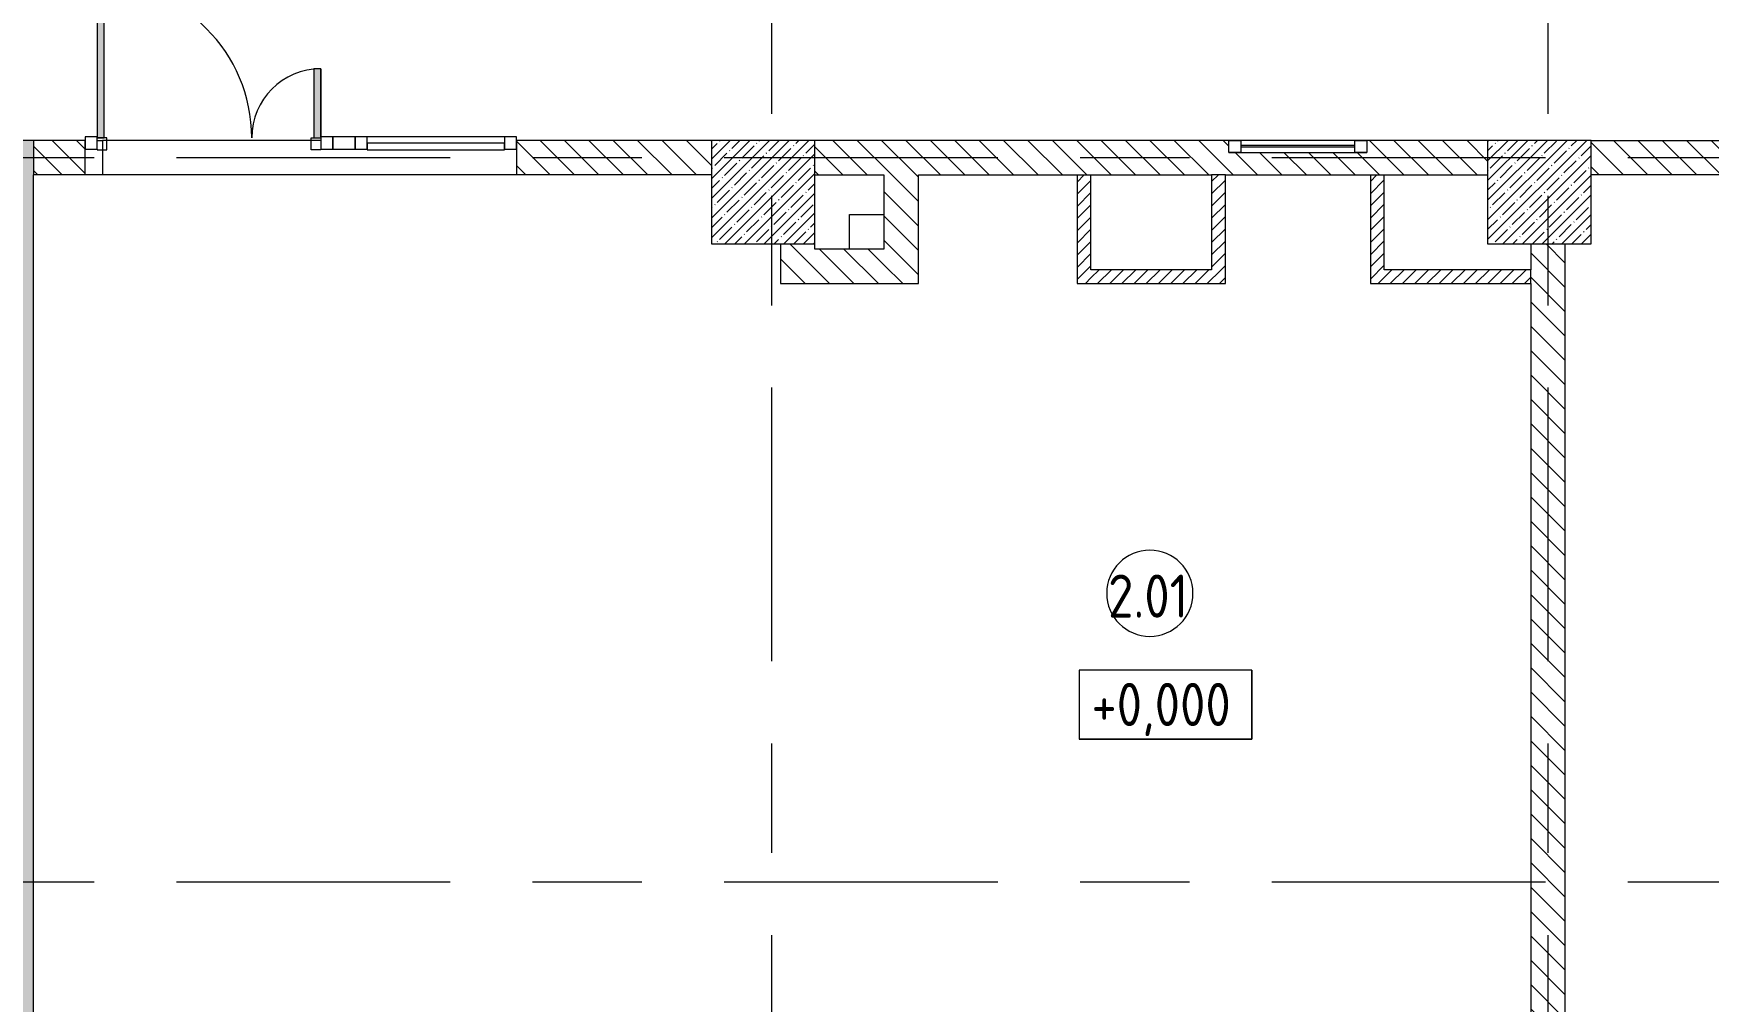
# Model space of a CAD drawing. Header units: millimetres. Extents: x -3129 to 197107, y -8553 to 29000.
# Drawn here: x 3730 to 13440, y 2907 to 8520 of the extents above; entities that cross this region are included whole.
import ezdxf

# ---------------------------------------------------------------- set-up
doc = ezdxf.new("R2010")
doc.units = ezdxf.units.MM
doc.linetypes.add('Осевая', pattern=[3175, 635, -476.25, 1587.5, -476.25])
for name, color, linetype, lineweight in [('A-AREA-IDEN', 7, 'Continuous', 9), ('A-GLAZ', 7, 'Continuous', 9), ('A-GLAZ-CURT', 7, 'Continuous', 9), ('A-GLAZ-CWMG', 7, 'Continuous', 9), ('A-WALL-1', 7, 'Continuous', 13), ('G-ANNO-DIMS', 7, 'Continuous', 9), ('I-WALL', 7, 'Continuous', 9), ('S-COLS', 7, 'Continuous', 9), ('Оси-2', 7, 'Осевая', 9)]:
    doc.layers.add(name, color=color, linetype=linetype, lineweight=lineweight)
for name, color, linetype, lineweight, true_color in [('A-DETL-GENF-1', 7, 'Continuous', 9, 0xaaaaaa), ('A-DOOR-1', 7, 'Continuous', 9, 0xaaaaaa), ('A-DOOR-2', 7, 'Continuous', 9, 0xe2e2e2), ('A-FLOR-1', 7, 'Continuous', 9, 0xaaaaaa)]:
    doc.layers.add(name, color=color, linetype=linetype, lineweight=lineweight, true_color=true_color)
doc.styles.add('GOST Common', font='GOST_Common.ttf', dxfattribs={"width": 0.9, "height": 250})
pattern_1 = [(135, (0, 0), (-70.7107, -70.7107), [])]
pattern_2 = [(45, (0, 0), (-35.35534, 35.35534), [])]

# ---------------------------------------------------------------- blocks, each defined once
blk = doc.blocks.new('BSC_Колонна _Прямоугольная - 600х600-V55-План монтажа стен и перегородок 2 этажа  в осях 1-12')
at = {"layer": 'S-COLS'}
h = blk.add_hatch(dxfattribs=at)
h.set_pattern_fill('FP_69', color=256, style=0, pattern_type=2)
h.set_pattern_definition([(45, (-7960, -7600), (-57.0246, 57.0246), []), (45, (-7902.975, -7600), (-57.0246, 57.0246), [100.806, -20.161, 3.353, -16.808])])
h.paths.add_polyline_path([(-300, -300), (300, -300), (300, 300), (-300, 300), (-300, -88)])
for p, q in [((300, 300), (-300, 300)), ((-300, 300), (-300, -300)), ((300, -300), (300, 300)), ((-300, -300), (300, -300))]:
    blk.add_line(p, q, dxfattribs=at)
blk = doc.blocks.new('BSC_Колонна _Прямоугольная - 600х600-20441433-План монтажа стен и перегородок 2 этажа  в осях 1-12')
at = {"layer": 'S-COLS'}
h = blk.add_hatch(dxfattribs=at)
h.set_pattern_fill('FP_74', color=256, style=0, pattern_type=2)
h.set_pattern_definition([(45, (-12460, -7600), (-57.02463, 57.02463), []), (45, (-12402.975, -7600), (-57.02463, 57.02463), [100.806, -20.161, 3.353, -16.808])])
h.paths.add_polyline_path([(-300, -300), (300, -300), (300, 300), (-300, 300), (-300, -88)])
for p, q in [((300, 300), (-300, 300)), ((-300, 300), (-300, -300)), ((300, -300), (300, 300)), ((-300, -300), (300, -300))]:
    blk.add_line(p, q, dxfattribs=at)
blk = doc.blocks.new('120_Окно_СКБ_1Ст - 120_Окно_СКБ_1Ст 400х800 EI30-24230873-План монтажа стен и перегородок 2 этажа  в осях 1-12')
at = {"layer": 'A-GLAZ'}
for p, q in [((-400, 30), (-400, 100)), ((-400, 100), (-330, 100)), ((400, 100), (-400, 100)), ((-330, 100), (-330, 30)), ((330, 30), (330, 100)), ((330, 100), (400, 100)), ((400, 100), (400, 30)), ((-330, 30), (-400, 30)), ((-400, 30), (400, 30)), ((330, 70), (-330, 70)), ((330, 60), (-330, 60)), ((400, 30), (330, 30))]:
    blk.add_line(p, q, dxfattribs=at)
blk = doc.blocks.new('Прямоугольный импост - 50 x 70 мм-31700031-План монтажа стен и перегородок 2 этажа  в осях 1-12')
at = {"layer": 'A-GLAZ-CWMG'}
for p, q in [((-70, 35), (0, 35)), ((-70, -35), (-70, 35)), ((0, 35), (0, -35)), ((0, -35), (-70, -35))]:
    blk.add_line(p, q, dxfattribs=at)
blk = doc.blocks.new('Дверь_Витражная_остекление_ - ДВН_ДАО_Главный вход_1200 в свету-31742133-План монтажа стен и перегородок 2 этажа  в осях 1-12')
at = {"layer": 'A-DOOR-2'}
for points in [[(-607.5, 30), (-607.5, 925), (-647.5, 925), (-647.5, 30), (-632.7, 30)], [(647.5, 30), (647.5, 430), (607.5, 430), (607.5, 30)]]:
    blk.add_hatch(color=256, dxfattribs=at).paths.add_polyline_path(points)
at = {"layer": 'A-DETL-GENF-1'}
for p, q in [((-607.5, 925), (-647.5, 925)), ((-647.5, 925), (-647.5, 35)), ((-607.5, 30), (-607.5, 925)), ((647.5, 430), (607.5, 430)), ((607.5, 430), (607.5, 30)), ((647.5, 35), (647.5, 430)), ((-647.5, 30), (-607.5, 30)), ((-592.5, 30), (-647.5, 30)), ((-592.5, -40), (-592.5, 30)), ((592.5, -40), (592.5, 30)), ((592.5, 30), (647.5, 30)), ((607.5, 30), (647.5, 30)), ((-647.5, -35), (-647.5, -40)), ((-647.5, -40), (-592.5, -40)), ((647.5, -40), (592.5, -40)), ((647.5, -35), (647.5, -40))]:
    blk.add_line(p, q, dxfattribs=at)
at = {"layer": 'A-DOOR-1'}
for p, q in [((-647.5, 925), (-647.5, 35)), ((647.5, 430), (647.5, 35))]:
    blk.add_line(p, q, dxfattribs=at)
for centre, radius, start, end in [((-647.5, 30), 895, 360, 90), ((647.5, 30), 400, 90, 180)]:
    blk.add_arc(centre, radius, start, end, dxfattribs=at)
blk = doc.blocks.new('Системная панель - Стемалит - 40мм-32257327-План монтажа стен и перегородок 2 этажа  в осях 1-12')
at = {"layer": 'A-GLAZ-CURT'}
for p, q in [((65, 35), (-65, 35)), ((-65, 35), (-65, -35)), ((65, -35), (65, 35)), ((-65, -35), (65, -35))]:
    blk.add_line(p, q, dxfattribs=at)
blk = doc.blocks.new('Прямоугольный импост - 50 x 70 мм-31687886-План монтажа стен и перегородок 2 этажа  в осях 1-12')
at = {"layer": 'A-GLAZ-CWMG'}
for p, q in [((-35, 35), (35, 35)), ((-35, -35), (-35, 35)), ((35, 35), (35, -35)), ((35, -35), (-35, -35))]:
    blk.add_line(p, q, dxfattribs=at)
blk = doc.blocks.new('Прямоугольный импост - 50 x 70 мм-31701779-План монтажа стен и перегородок 2 этажа  в осях 1-12')
at = {"layer": 'A-GLAZ-CWMG'}
for p, q in [((0, 35), (-70, 35)), ((-70, 35), (-70, -35)), ((0, -35), (0, 35)), ((-70, -35), (0, -35))]:
    blk.add_line(p, q, dxfattribs=at)
blk = doc.blocks.new('Системная панель - Стекло - 40мм-32257331-План монтажа стен и перегородок 2 этажа  в осях 1-12')
at = {"layer": 'A-GLAZ-CURT'}
h = blk.add_hatch(dxfattribs=at)
h.set_pattern_fill('FP_88', color=256, style=0, pattern_type=2)
h.set_pattern_definition([(45, (-6162.5, -7785), (-282.843, 282.843), [200, -600]), (45, (-6362.5, -7885), (-282.843, 282.843), [600, -200]), (45, (-5962.5, -7985), (-282.843, 282.843), [200, -600])])
h.paths.add_polyline_path([(207.7, -40), (397.5, -40), (397.5, 0), (-397.5, 0), (-397.5, -40), (41.9, -40)])
for p, q in [((397.5, 0), (-397.5, 0)), ((-397.5, 0), (-397.5, -40)), ((397.5, -40), (397.5, 0)), ((-397.5, -40), (397.5, -40))]:
    blk.add_line(p, q, dxfattribs=at)
blk = doc.blocks.new('Прямоугольный импост - 50 x 70 мм-31702100-План монтажа стен и перегородок 2 этажа  в осях 1-12')
at = {"layer": 'A-GLAZ-CWMG'}
for p, q in [((-35, 35), (35, 35)), ((-35, -35), (-35, 35)), ((35, 35), (35, -35)), ((35, -35), (-35, -35))]:
    blk.add_line(p, q, dxfattribs=at)
blk = doc.blocks.new('Прямоугольный импост - 50 x 70 мм-31720914-План монтажа стен и перегородок 2 этажа  в осях 1-12')
at = {"layer": 'A-GLAZ-CWMG'}
blk.add_line((6460, 7920), (5665, 7920), dxfattribs=at)
blk = doc.blocks.new('Марка_Помещения - Номер-25198446-План монтажа стен и перегородок 2 этажа  в осях 1-12')
at = {"layer": 'A-AREA-IDEN'}
for start, end in [(360, 180), (180, 360)]:
    blk.add_arc((0, 0), 2.5, start, end, dxfattribs=at)
blk = doc.blocks.new('Высотные отметки - 10х4_h_-17668695-План монтажа стен и перегородок 2 этажа  в осях 1-12')
at = {"layer": 'G-ANNO-DIMS'}
for p, q in [((-5, 4), (-5, 0)), ((5, 4), (-5, 4)), ((5, 4), (-5, 4)), ((-5, 4), (-5, 0)), ((5, 4), (5, 0)), ((5, 0), (5, 4)), ((5, 0), (-5, 0)), ((-5, 0), (5, 0))]:
    blk.add_line(p, q, dxfattribs=at)

msp = doc.modelspace()

# ---------------------------------------------------------------- hatches: boundary and pattern name
at = {"layer": 'I-WALL'}
h = msp.add_hatch(dxfattribs=at)
h.set_pattern_fill('FP_15', color=256, style=0, pattern_type=2)
h.set_pattern_definition([(45, (0, 0), (-57.0246, 57.0246), []), (45, (57.025, 0), (-57.0246, 57.0246), [100.806, -20.161, 3.353, -16.808])])
h.paths.add_polyline_path([(3730, -100), (3730, 7900), (3510, 7900), (3510, -100)])
h = msp.add_hatch(dxfattribs=at)
h.set_pattern_fill('FP_11', color=256, style=0, pattern_type=2)
h.set_pattern_definition(pattern_1)
h.paths.add_polyline_path([(16660, 7700), (16660, 7900), (14999.9, 7900), (14999.9, 7700), (16160, 7700)])
h.paths.add_polyline_path([(13559.9, 7700), (13559.9, 7900), (12760, 7900), (12760, 7700), (13399.8, 7700)])
h.paths.add_polyline_path([(12073.3, 7700), (12160, 7700), (12160, 7900), (11460, 7900), (11460, 7830), (10660, 7830), (10660, 7900), (8260, 7900), (8260, 7700), (10640, 7700)])
h.paths.add_polyline_path([(7430.8, 7700), (7660, 7700), (7660, 7900), (6530, 7900), (6530, 7700), (7099.2, 7700)])
h.paths.add_polyline_path([(4030, 7700), (4030, 7900), (3730, 7900), (3730, 7700), (3783.1, 7700)])
h = msp.add_hatch(dxfattribs=at)
h.set_pattern_fill('FP_11', color=256, style=0, pattern_type=2)
h.set_pattern_definition(pattern_1)
h.paths.add_polyline_path([(8860, 7070), (8860, 7700), (8660, 7700), (8660, 7070)])
h = msp.add_hatch(dxfattribs=at)
h.set_pattern_fill('FP_39', color=256, style=0, pattern_type=2)
h.set_pattern_definition(pattern_2)
h.paths.add_polyline_path([(9860, 7070), (9860, 7700), (9780, 7700), (9780, 7070)])
h = msp.add_hatch(dxfattribs=at)
h.set_pattern_fill('FP_39', color=256, style=0, pattern_type=2)
h.set_pattern_definition(pattern_2)
h.paths.add_polyline_path([(10640, 7150), (10640, 7700), (10560, 7700), (10560, 7150)])
h = msp.add_hatch(dxfattribs=at)
h.set_pattern_fill('FP_39', color=256, style=0, pattern_type=2)
h.set_pattern_definition(pattern_2)
h.paths.add_polyline_path([(11560, 7070), (11560, 7700), (11480, 7700), (11480, 7070)])
h = msp.add_hatch(dxfattribs=at)
h.set_pattern_fill('FP_11', color=256, style=0, pattern_type=2)
h.set_pattern_definition(pattern_1)
h.paths.add_polyline_path([(8094, 7070), (8260, 7070), (8260, 7300), (8060, 7300), (8060, 7070)])
h = msp.add_hatch(dxfattribs=at)
h.set_pattern_fill('FP_11', color=256, style=0, pattern_type=2)
h.set_pattern_definition(pattern_1)
h.paths.add_polyline_path([(12410, 500), (12610, 500), (12610, 7300), (12410, 7300), (12410, 1233.3)])
h = msp.add_hatch(dxfattribs=at)
h.set_pattern_fill('FP_11', color=256, style=0, pattern_type=2)
h.set_pattern_definition(pattern_1)
h.paths.add_polyline_path([(8660, 7070), (8660, 7270), (8260, 7270), (8260, 7070)])
h = msp.add_hatch(dxfattribs=at)
h.set_pattern_fill('FP_39', color=256, style=0, pattern_type=2)
h.set_pattern_definition(pattern_2)
h.paths.add_polyline_path([(10640, 7070), (10640, 7150), (9860, 7150), (9860, 7070)])
h = msp.add_hatch(dxfattribs=at)
h.set_pattern_fill('FP_39', color=256, style=0, pattern_type=2)
h.set_pattern_definition(pattern_2)
h.paths.add_polyline_path([(12410, 7070), (12410, 7150), (11560, 7150), (11560, 7070), (12073.3, 7070)])

# ---------------------------------------------------------------- linework, layer by layer
at = {"layer": 'A-FLOR-1'}
for p, q in [((5395, 7900), (4130, 7900)), ((4130, 7900), (4130, 7700)), ((8460, 7470), (8660, 7470)), ((8460, 7270), (8460, 7470))]:
    msp.add_line(p, q, dxfattribs=at)
at = {"layer": 'A-WALL-1'}
for p, q in [((3730, 7900), (3730, 7700)), ((10640, 7700), (10560, 7700)), ((12410, 7070), (12410, 7150))]:
    msp.add_line(p, q, dxfattribs=at)
at = {"layer": 'I-WALL'}
for p, q in [((4030, 7900), (3340, 7900)), ((4030, 7700), (4030, 7900)), ((4100, 7900), (4130, 7900)), ((7660, 7900), (6530, 7900)), ((6530, 7900), (6530, 7700)), ((10660, 7900), (8260, 7900)), ((12160, 7900), (11460, 7900)), ((12760, 7900), (16660, 7900)), ((7660, 7700), (3730, 7700)), ((3730, -100), (3730, 7700)), ((8260, 7700), (8660, 7700)), ((8660, 7700), (8660, 7270)), ((8860, 7700), (10560, 7700)), ((8860, 7070), (8860, 7700)), ((9780, 7700), (9780, 7070)), ((9860, 7150), (9860, 7700)), ((10560, 7700), (10560, 7150)), ((10640, 7700), (12160, 7700)), ((10640, 7070), (10640, 7700)), ((11480, 7700), (11480, 7070)), ((11560, 7150), (11560, 7700)), ((16080, 7700), (12760, 7700)), ((8060, 7300), (8060, 7070)), ((8260, 7270), (8260, 7300)), ((12410, 7300), (12410, 7150)), ((12610, 500), (12610, 7300)), ((8660, 7270), (8260, 7270)), ((10560, 7150), (9860, 7150)), ((12410, 7150), (11560, 7150)), ((8060, 7070), (8860, 7070)), ((9780, 7070), (10640, 7070)), ((11480, 7070), (12410, 7070)), ((12410, 7070), (12410, 500))]:
    msp.add_line(p, q, dxfattribs=at)
at = {"layer": 'Оси-2'}
for p, q in [((8010, 593.7), (8010, 24898.1)), ((12510, 593.7), (12510, 24898.1)), ((272.4, 7800), (35990, 7800)), ((272.4, 3600), (35990, 3600))]:
    msp.add_line(p, q, dxfattribs=at)

# ---------------------------------------------------------------- block references
at = {"layer": 'A-AREA-IDEN', "xscale": 99.99999999999993, "yscale": 99.99999999999993, "zscale": 99.99999999999993}
msp.add_blockref('Марка_Помещения - Номер-25198446-План монтажа стен и перегородок 2 этажа  в осях 1-12', (10201.6, 5274.2), dxfattribs=at)
at = {"layer": 'A-DOOR-1'}
msp.add_blockref('Дверь_Витражная_остекление_ - ДВН_ДАО_Главный вход_1200 в свету-31742133-План монтажа стен и перегородок 2 этажа  в осях 1-12', (4747.5, 7885), dxfattribs=at)
at = {"layer": 'A-GLAZ'}
msp.add_blockref('120_Окно_СКБ_1Ст - 120_Окно_СКБ_1Ст 400х800 EI30-24230873-План монтажа стен и перегородок 2 этажа  в осях 1-12', (11060, 7800), dxfattribs=at)
at = {"layer": 'A-GLAZ-CURT'}
for name, p in [('Системная панель - Стемалит - 40мм-32257327-План монтажа стен и перегородок 2 этажа  в осях 1-12', (5530, 7885)), ('Системная панель - Стекло - 40мм-32257331-План монтажа стен и перегородок 2 этажа  в осях 1-12', (6062.5, 7885))]:
    msp.add_blockref(name, p, dxfattribs=at)
at = {"layer": 'A-GLAZ-CWMG', "rotation": 180}
msp.add_blockref('Прямоугольный импост - 50 x 70 мм-31701779-План монтажа стен и перегородок 2 этажа  в осях 1-12', (4030, 7885), dxfattribs=at)
at = {"layer": 'A-GLAZ-CWMG', "extrusion": (0, 0, -1), "rotation": 180}
for name, p in [('Прямоугольный импост - 50 x 70 мм-31687886-План монтажа стен и перегородок 2 этажа  в осях 1-12', (-5430, 7885)), ('Прямоугольный импост - 50 x 70 мм-31702100-План монтажа стен и перегородок 2 этажа  в осях 1-12', (-5630, 7885)), ('Прямоугольный импост - 50 x 70 мм-31700031-План монтажа стен и перегородок 2 этажа  в осях 1-12', (-6530, 7885))]:
    msp.add_blockref(name, p, dxfattribs=at)
at = {"layer": 'A-GLAZ-CWMG'}
msp.add_blockref('Прямоугольный импост - 50 x 70 мм-31720914-План монтажа стен и перегородок 2 этажа  в осях 1-12', (0, 0), dxfattribs=at)
at = {"layer": 'G-ANNO-DIMS', "xscale": 99.99999999999993, "yscale": 99.99999999999993, "zscale": 99.99999999999993}
msp.add_blockref('Высотные отметки - 10х4_h_-17668695-План монтажа стен и перегородок 2 этажа  в осях 1-12', (10292, 4427.6), dxfattribs=at)
at = {"layer": 'S-COLS'}
for name, p in [('BSC_Колонна _Прямоугольная - 600х600-V55-План монтажа стен и перегородок 2 этажа  в осях 1-12', (7960, 7600)), ('BSC_Колонна _Прямоугольная - 600х600-20441433-План монтажа стен и перегородок 2 этажа  в осях 1-12', (12460, 7600))]:
    msp.add_blockref(name, p, dxfattribs=at)

# ---------------------------------------------------------------- texts
at = {"layer": 'A-AREA-IDEN', "insert": (9959.8, 5382.8), "char_height": 250, "width": 606.076, "attachment_point": 1, "style": 'GOST Common'}
msp.add_mtext('2.01', dxfattribs=at)
at = {"layer": 'G-ANNO-DIMS', "insert": (9863.4, 4754.3), "char_height": 250, "width": 1028.823, "attachment_point": 1, "line_spacing_factor": 1.022761, "style": 'GOST Common'}
msp.add_mtext('+0,000', dxfattribs=at)

doc.saveas('drawing.dxf')
